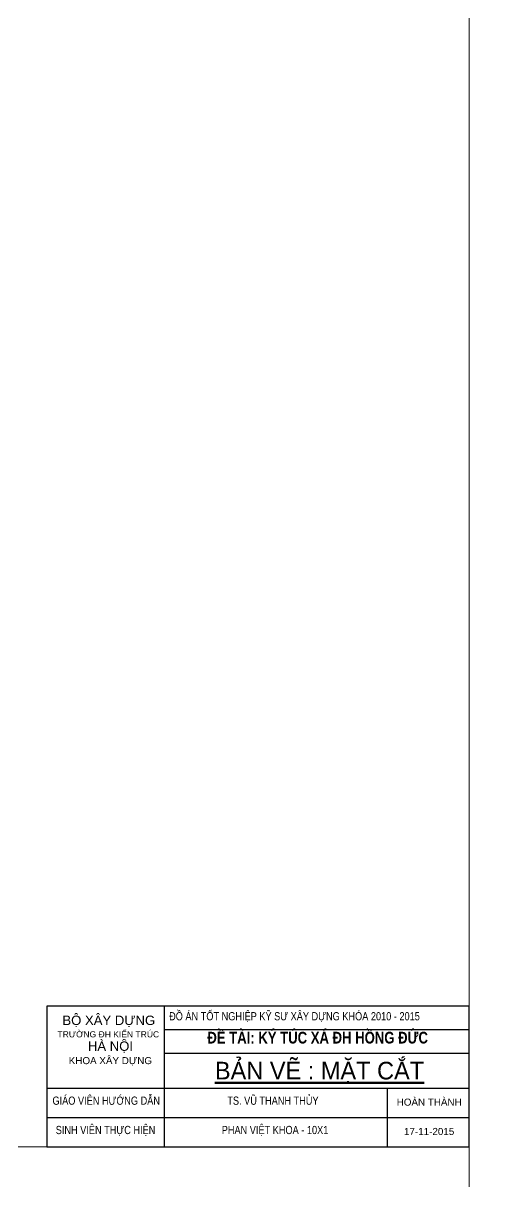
# Model space of a CAD drawing. Header units: millimetres. Extents: x 0 to 8478784, y 0 to 684185.
# Drawn here: x 4073634 to 4094337, y 296436 to 345803 of the extents above; entities that cross this region are included whole.
import ezdxf
from ezdxf.enums import TextEntityAlignment as Align

# ---------------------------------------------------------------- set-up
doc = ezdxf.new("R2010")
doc.units = ezdxf.units.MM
doc.header["$LTSCALE"] = 5000
doc.header["$MEASUREMENT"] = 0
doc.linetypes.add('CENTER', pattern=[2, 1.25, -0.25, 0.25, -0.25])
doc.layers.add('02-XMT.Beams', color=94, linetype='Continuous', lineweight=25)
doc.layers.add('net thay', color=7, linetype='Continuous', lineweight=15)
doc.layers.add('_Text', color=4, linetype='Continuous')
doc.layers.add('NHT-KHUNG TEN', color=253, linetype='Continuous')
doc.styles.add('S1', font='VHARIAL.TTF', dxfattribs={"height": 200})
doc.styles.add('VnAvantH', font='VHAVAN.TTF')

msp = doc.modelspace()

# ---------------------------------------------------------------- linework, layer by layer
at = {"layer": '02-XMT.Beams', "linetype": 'ByBlock', "lineweight": 15}
for points in [[(4008544, 357324), (4092644, 357324), (4092644, 297924), (4008544, 297924)], [(4008544, 297924), (4092644, 297924), (4092644, 238524), (4008544, 238524)]]:
    msp.add_lwpolyline(points, close=True, dxfattribs=at)
at = {"layer": 'net thay', "linetype": 'CENTER', "lineweight": 15}
msp.add_circle((3911642, 421190.5), 262994, dxfattribs=at)
at = {"layer": 'NHT-KHUNG TEN'}
msp.add_lwpolyline([(4074644, 297924), (4092644, 297924), (4092644, 303924), (4074644, 303924)], close=True, dxfattribs=at)
for points in [[(4079644, 303924), (4079644, 297924)], [(4079644, 303924), (4079644, 297924)], [(4079644, 302924), (4092644, 302924)], [(4079644, 301924), (4092644, 301924)], [(4074644, 300424), (4092644, 300424)], [(4089144, 300424), (4089144, 297924)], [(4074644, 299174), (4092644, 299174)]]:
    msp.add_lwpolyline(points, dxfattribs=at)

# ---------------------------------------------------------------- texts
at = {"layer": '_Text', "lineweight": 100, "style": 'VnAvantH'}
msp.add_text('%%UB¶N VÏ : mÆt c¾t', height=750, dxfattribs=at).set_placement((4086266.9, 301175), align=Align.MIDDLE_CENTER)
at = {"layer": '_Text', "lineweight": 100, "attachment_point": 1, "style": 'S1'}
for s, insert, char_height, width in [('  bé x©y dùng\\P{\\H0.65x; tr\xadêng ®h kiÕn tróc\\H0.7692x;\\P}         hµ néi{\\H0.75x;\\P     khoa x©y dùng}', (4074996, 303517.7), 400, 4431), ('HOµN THµNH', (4089557, 299983), 300, 3042), ('17-11-2015', (4089868, 298733), 300, 3042)]:
    msp.add_mtext(s, dxfattribs=dict(at, insert=insert, char_height=char_height, width=width))
at = {"layer": '_Text', "lineweight": 100, "attachment_point": 1}
for s, width, insert, char_height in [('\\pxqc;{\\fArial|b0|i0|c0|p34;\\W0.8;ĐỒ ÁN TỐT NGHIỆP KỸ SƯ XÂY DỰNG KHÓA 2010 - 2015}', 12539.348, (4078930.2, 303666.9), 350), ('{\\fArial|b1|i0|c0|p34;\\W0.8;ĐỀ TÀI: KÝ TÚC XÁ ĐH HỒNG ĐỨC}', 13598.481, (4081485.5, 302829.7), 500), ('\\pxql,t24;{\\fArial|b0|i0|c0|p34;\\W0.8;GIÁO VIÊN HƯỚNG DẪN}', 4827.463, (4074884.1, 300070), 350), ('\\pt8400;{\\fArial|b0|i0|c0|p34;\\W0.8;TS. VŨ THANH THỦY}', 4827.463, (4082337.2, 300070), 350), ('\\pxql,t24;{\\fArial|b0|i0|c0|p34;\\W0.8;SINH VIÊN THỰC HIỆN}', 4827.463, (4075022.9, 298820), 350), ('\\pt8400;{\\fArial|b0|i0|c0|p34;\\W0.8;PHAN VIỆT KHOA - 10X1}', 6448.177, (4082099.5, 298820), 350)]:
    msp.add_mtext_dynamic_manual_height_columns(s, width=width, gutter_width=2459.4, heights=[0], dxfattribs=dict(at, insert=insert, char_height=char_height))

doc.saveas('drawing.dxf')
